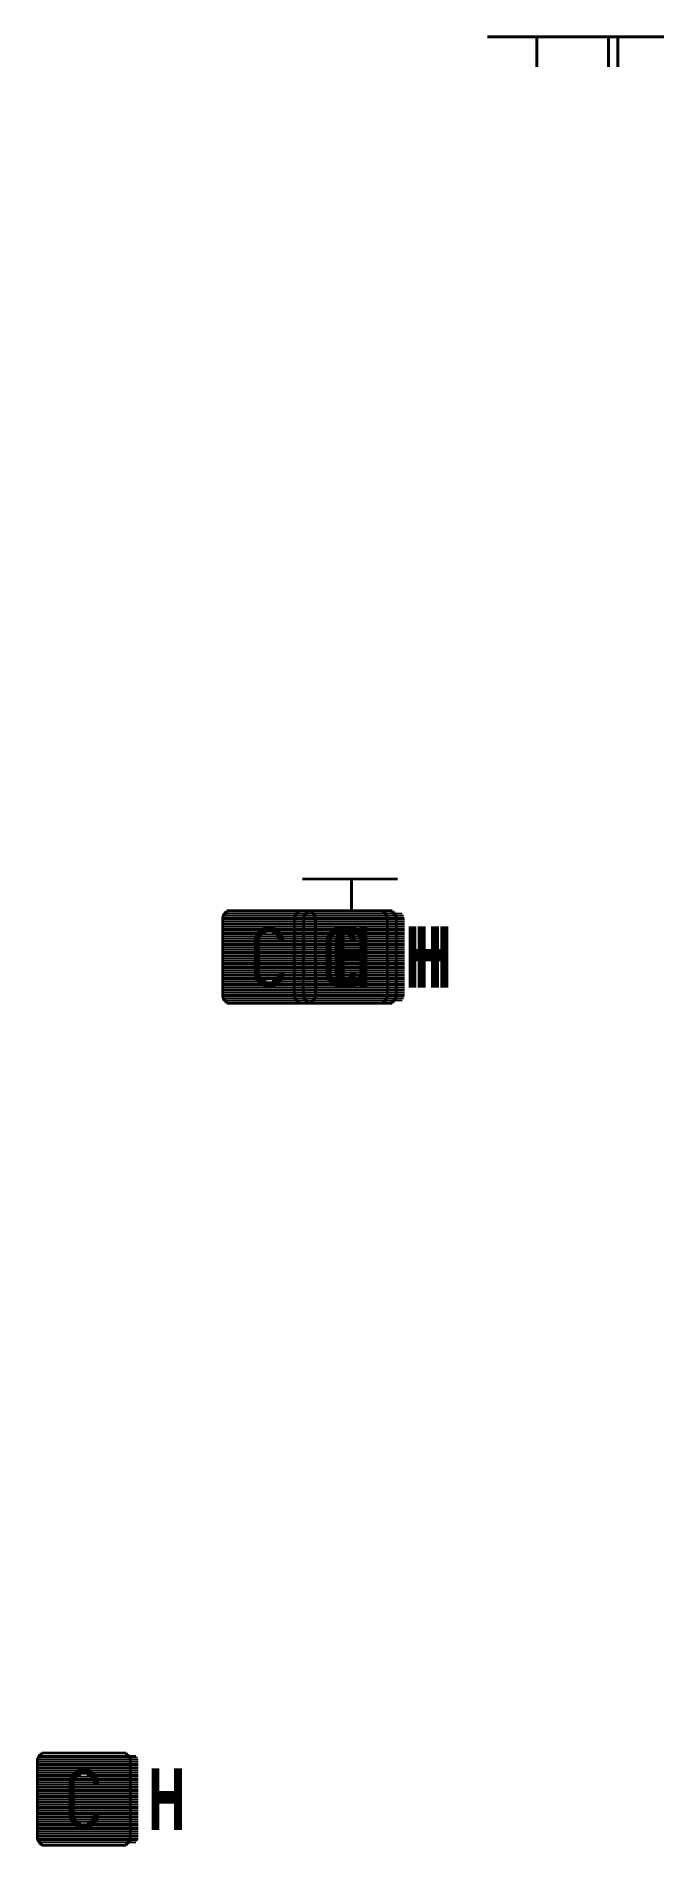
# Paper-space layout 'Layout1' of a CAD drawing. Extents: x -20 to 21, y -59 to 61.
import ezdxf

# ---------------------------------------------------------------- set-up
doc = ezdxf.new("R2010")
doc.units = 0
doc.header["$LTSCALE"] = 0.1
doc.layers.get('0').update_dxf_attribs({"linetype": 'CONTINUOUS'})
doc.layers.add('ROOD', color=1, linetype='CONTINUOUS')
doc.layers.add('VEILIG', color=7, linetype='CONTINUOUS')

# ---------------------------------------------------------------- blocks, each defined once
blk = doc.blocks.new('*X')
at = {"color": 0}
for p, q in [((14.49, 61.04), (20.8, 61.04)), ((14.49, 60.96), (20.8, 60.96)), ((17.67, 60.88), (17.84, 60.88)), ((17.67, 60.8), (17.84, 60.8)), ((17.67, 60.72), (17.84, 60.72)), ((17.67, 60.64), (17.84, 60.64)), ((17.67, 60.56), (17.84, 60.56)), ((17.67, 60.48), (17.84, 60.48)), ((17.67, 60.4), (17.84, 60.4)), ((17.67, 60.32), (17.84, 60.32)), ((17.67, 60.25), (17.84, 60.25)), ((17.67, 60.17), (17.84, 60.17)), ((17.67, 60.09), (17.84, 60.09)), ((17.67, 60.01), (17.84, 60.01)), ((17.67, 59.93), (17.84, 59.93)), ((17.67, 59.85), (17.84, 59.85)), ((17.67, 59.77), (17.84, 59.77)), ((17.67, 59.69), (17.84, 59.69)), ((17.67, 59.61), (17.84, 59.61)), ((17.67, 59.53), (17.84, 59.53)), ((17.67, 59.45), (17.84, 59.45)), ((17.67, 59.37), (17.84, 59.37)), ((17.67, 59.29), (17.84, 59.29)), ((17.67, 59.21), (17.84, 59.21)), ((17.67, 59.13), (17.84, 59.13)), ((17.67, 59.05), (17.84, 59.05)), ((-3.16, 2.54), (-3, 2.54)), ((-3.16, 2.46), (-3, 2.46)), ((-3.15, 2.62), (-2.99, 2.62)), ((-3.13, 2.7), (-2.96, 2.7)), ((-3.1, 2.78), (-2.92, 2.78)), ((-3.06, 2.86), (-2.85, 2.86)), ((-3, 2.94), (-2.74, 2.94)), ((-3, 2.5), (3, 2.5)), ((-2.98, 2.62), (2.98, 2.62)), ((-2.93, 2.75), (2.93, 2.75)), ((-2.92, 3.02), (2.92, 3.02)), ((-2.83, 2.87), (2.83, 2.87)), ((-2.79, 3.1), (2.79, 3.1)), ((-2.5, 3), (-2.5, 3)), ((-2.39, 2.5), (3.61, 2.5)), ((-2.37, 2.62), (3.6, 2.62)), ((-2.32, 2.75), (3.55, 2.75)), ((-2.22, 2.87), (3.45, 2.87)), ((-1.89, 3), (-1.89, 3)), ((2.74, 2.94), (3, 2.94)), ((2.85, 2.86), (3.06, 2.86)), ((2.92, 2.78), (3.1, 2.78)), ((2.96, 2.7), (3.13, 2.7)), ((2.99, 2.62), (3.15, 2.62)), ((3, 2.54), (3.16, 2.54)), ((3, 2.46), (3.16, 2.46)), ((3.11, 3), (3.11, 3)), ((-3.16, 2.38), (-3, 2.38)), ((-3.16, 2.3), (-3, 2.3)), ((-3.16, 2.22), (-3, 2.22)), ((-3.16, 2.14), (-3, 2.14)), ((-3.16, 2.06), (-3, 2.06)), ((-3.16, 1.98), (-3, 1.98)), ((-3.16, 1.9), (-3, 1.9)), ((-3.16, 1.83), (-3, 1.83)), ((-3.16, 1.75), (-3, 1.75)), ((-3.16, 1.67), (-3, 1.67)), ((-3.16, 1.59), (-3, 1.59)), ((-3.16, 1.51), (-3, 1.51)), ((-3.16, 1.43), (-3, 1.43)), ((-3.16, 1.35), (-3, 1.35)), ((-3.16, 1.27), (-3, 1.27)), ((-3, 2.37), (3, 2.37)), ((-3, 2.25), (3, 2.25)), ((-3, 2.12), (3, 2.12)), ((-3, 2), (3, 2)), ((-3, 1.87), (-0.48, 1.87)), ((-3, 1.75), (-0.67, 1.75)), ((-3, 1.62), (-0.79, 1.62)), ((-3, 1.5), (-0.88, 1.5)), ((-3, 1.37), (-0.94, 1.37)), ((-3, 1.25), (-0.97, 1.25)), ((-2.39, 2.37), (3.61, 2.37)), ((-2.39, 2.25), (3.61, 2.25)), ((-2.39, 2.12), (3.61, 2.12)), ((-2.39, 2), (-0.26, 2)), ((-2.39, 1.87), (-0.26, 1.87)), ((-2.39, 1.75), (-0.26, 1.75)), ((-2.39, 1.62), (-0.26, 1.62)), ((-2.39, 1.5), (-0.26, 1.5)), ((-2.39, 1.37), (-0.26, 1.37)), ((-2.39, 1.25), (-0.26, 1.25)), ((-0.97, 1.27), (-0.58, 1.27)), ((-0.95, 1.35), (-0.54, 1.35)), ((-0.91, 1.43), (-0.47, 1.43)), ((-0.87, 1.51), (-0.38, 1.51)), ((-0.82, 1.59), (-0.2, 1.59)), ((-0.76, 1.67), (0.76, 1.67)), ((-0.67, 1.75), (0.67, 1.75)), ((-0.59, 1.25), (0.59, 1.25)), ((-0.56, 1.83), (0.56, 1.83)), ((-0.52, 1.37), (0.52, 1.37)), ((-0.41, 1.9), (0.41, 1.9)), ((-0.39, 1.5), (0.39, 1.5)), ((-0.04, 1.98), (0.04, 1.98)), ((0.2, 1.59), (0.82, 1.59)), ((0.24, 2), (1.24, 2)), ((0.24, 1.87), (1.24, 1.87)), ((0.24, 1.75), (1.24, 1.75)), ((0.24, 1.62), (1.24, 1.62)), ((0.24, 1.5), (1.24, 1.5)), ((0.24, 1.37), (1.24, 1.37)), ((0.24, 1.25), (1.24, 1.25)), ((0.38, 1.51), (0.87, 1.51)), ((0.47, 1.43), (0.91, 1.43)), ((0.48, 1.87), (3, 1.87)), ((0.54, 1.35), (0.95, 1.35)), ((0.58, 1.27), (0.97, 1.27)), ((0.67, 1.75), (3, 1.75)), ((0.79, 1.62), (3, 1.62)), ((0.88, 1.5), (3, 1.5)), ((0.94, 1.37), (3, 1.37)), ((0.97, 1.25), (3, 1.25)), ((1.74, 2), (3.61, 2)), ((1.74, 1.87), (3.61, 1.87)), ((1.74, 1.75), (3.61, 1.75)), ((1.74, 1.62), (3.61, 1.62)), ((1.74, 1.5), (3.61, 1.5)), ((1.74, 1.37), (3.61, 1.37)), ((1.74, 1.25), (3.61, 1.25)), ((3, 2.38), (3.16, 2.38)), ((3, 2.3), (3.16, 2.3)), ((3, 2.22), (3.16, 2.22)), ((3, 2.14), (3.16, 2.14)), ((3, 2.06), (3.16, 2.06)), ((3, 1.98), (3.16, 1.98)), ((3, 1.9), (3.16, 1.9)), ((3, 1.83), (3.16, 1.83)), ((3, 1.75), (3.16, 1.75)), ((3, 1.67), (3.16, 1.67)), ((3, 1.59), (3.16, 1.59)), ((3, 1.51), (3.16, 1.51)), ((3, 1.43), (3.16, 1.43)), ((3, 1.35), (3.16, 1.35)), ((3, 1.27), (3.16, 1.27)), ((4.5, 1.98), (5, 1.98)), ((4.5, 1.98), (5, 1.98)), ((4.5, 1.9), (5, 1.9)), ((4.5, 1.9), (5, 1.9)), ((4.5, 1.83), (5, 1.83)), ((4.5, 1.83), (5, 1.83)), ((4.5, 1.75), (5, 1.75)), ((4.5, 1.75), (5, 1.75)), ((4.5, 1.67), (5, 1.67)), ((4.5, 1.67), (5, 1.67)), ((4.5, 1.59), (5, 1.59)), ((4.5, 1.59), (5, 1.59)), ((4.5, 1.51), (5, 1.51)), ((4.5, 1.51), (5, 1.51)), ((4.5, 1.43), (5, 1.43)), ((4.5, 1.43), (5, 1.43)), ((4.5, 1.35), (5, 1.35)), ((4.5, 1.35), (5, 1.35)), ((4.5, 1.27), (5, 1.27)), ((4.5, 1.27), (5, 1.27)), ((6, 1.98), (6.5, 1.98)), ((6, 1.98), (6.5, 1.98)), ((6, 1.9), (6.5, 1.9)), ((6, 1.9), (6.5, 1.9)), ((6, 1.83), (6.5, 1.83)), ((6, 1.83), (6.5, 1.83)), ((6, 1.75), (6.5, 1.75)), ((6, 1.75), (6.5, 1.75)), ((6, 1.67), (6.5, 1.67)), ((6, 1.67), (6.5, 1.67)), ((6, 1.59), (6.5, 1.59)), ((6, 1.59), (6.5, 1.59)), ((6, 1.51), (6.5, 1.51)), ((6, 1.51), (6.5, 1.51)), ((6, 1.43), (6.5, 1.43)), ((6, 1.43), (6.5, 1.43)), ((6, 1.35), (6.5, 1.35)), ((6, 1.35), (6.5, 1.35)), ((6, 1.27), (6.5, 1.27)), ((6, 1.27), (6.5, 1.27)), ((-3.16, 1.19), (-3, 1.19)), ((-3.16, 1.11), (-3, 1.11)), ((-3.16, 1.03), (-3, 1.03)), ((-3.16, 0.95), (-3, 0.95)), ((-3.16, 0.87), (-3, 0.87)), ((-3.16, 0.79), (-3, 0.79)), ((-3.16, 0.71), (-3, 0.71)), ((-3.16, 0.63), (-3, 0.63)), ((-3.16, 0.56), (-3, 0.56)), ((-3.16, 0.48), (-3, 0.48)), ((-3.16, 0.4), (-3, 0.4)), ((-3.16, 0.32), (-3, 0.32)), ((-3.16, 0.24), (-3, 0.24)), ((-3.16, 0.16), (-3, 0.16)), ((-3.16, 0.08), (-3, 0.08)), ((-3, 1.12), (-0.98, 1.12)), ((-3, 1), (-0.99, 1)), ((-3, 0.87), (-0.99, 0.87)), ((-3, 0.75), (-0.99, 0.75)), ((-3, 0.62), (-0.99, 0.62)), ((-3, 0.5), (-0.99, 0.5)), ((-3, 0.37), (-0.99, 0.37)), ((-3, 0.25), (-0.99, 0.25)), ((-3, 0.12), (-0.99, 0.12)), ((-2.39, 1.12), (-0.26, 1.12)), ((-2.39, 1), (-0.26, 1)), ((-2.39, 0.87), (-0.26, 0.87)), ((-2.39, 0.75), (-0.26, 0.75)), ((-2.39, 0.62), (-0.26, 0.62)), ((-2.39, 0.5), (-0.26, 0.5)), ((-2.39, 0.37), (-0.26, 0.37)), ((-2.39, 0.25), (-0.26, 0.25)), ((-2.39, 0.12), (-0.26, 0.12)), ((-2.39, 0), (-0.26, 0)), ((-0.99, 1.11), (-0.61, 1.11)), ((-0.99, 1.03), (-0.61, 1.03)), ((-0.99, 0.95), (-0.61, 0.95)), ((-0.99, 0.87), (-0.61, 0.87)), ((-0.99, 0.79), (-0.61, 0.79)), ((-0.99, 0.71), (-0.61, 0.71)), ((-0.99, 0.63), (-0.61, 0.63)), ((-0.99, 0.56), (-0.61, 0.56)), ((-0.99, 0.48), (-0.61, 0.48)), ((-0.99, 0.4), (-0.61, 0.4)), ((-0.99, 0.32), (-0.61, 0.32)), ((-0.99, 0.24), (-0.61, 0.24)), ((-0.99, 0.16), (-0.61, 0.16)), ((-0.99, 0.08), (-0.61, 0.08)), ((-0.98, 1.19), (-0.61, 1.19)), ((-0.61, 1.12), (0.62, 1.12)), ((-0.61, 1), (3, 1)), ((-0.61, 0.87), (3, 0.87)), ((-0.61, 0.75), (3, 0.75)), ((-0.61, 0.62), (3, 0.62)), ((-0.61, 0.5), (3, 0.5)), ((-0.61, 0.37), (3, 0.37)), ((-0.61, 0.25), (3, 0.25)), ((-0.61, 0.12), (3, 0.12)), ((-0.61, 0), (3, 0)), ((0.24, 1.12), (1.24, 1.12)), ((0.24, 1), (1.24, 1)), ((0.24, 0.87), (1.24, 0.87)), ((0.24, 0.75), (1.24, 0.75)), ((0.24, 0.62), (1.24, 0.62)), ((0.24, 0.5), (1.24, 0.5)), ((0.24, 0.37), (1.24, 0.37)), ((0.61, 1.19), (0.98, 1.19)), ((0.62, 1.11), (0.99, 1.11)), ((0.99, 1.12), (3, 1.12)), ((1.74, 1.12), (3.61, 1.12)), ((1.74, 1), (3.61, 1)), ((1.74, 0.87), (3.61, 0.87)), ((1.74, 0.75), (3.61, 0.75)), ((1.74, 0.62), (3.61, 0.62)), ((1.74, 0.5), (3.61, 0.5)), ((1.74, 0.37), (3.61, 0.37)), ((1.74, 0.25), (3.61, 0.25)), ((1.74, 0.12), (3.61, 0.12)), ((1.74, 0), (3.61, 0)), ((3, 1.19), (3.16, 1.19)), ((3, 1.11), (3.16, 1.11)), ((3, 1.03), (3.16, 1.03)), ((3, 0.95), (3.16, 0.95)), ((3, 0.87), (3.16, 0.87)), ((3, 0.79), (3.16, 0.79)), ((3, 0.71), (3.16, 0.71)), ((3, 0.63), (3.16, 0.63)), ((3, 0.56), (3.16, 0.56)), ((3, 0.48), (3.16, 0.48)), ((3, 0.4), (3.16, 0.4)), ((3, 0.32), (3.16, 0.32)), ((3, 0.24), (3.16, 0.24)), ((3, 0.16), (3.16, 0.16)), ((3, 0.08), (3.16, 0.08)), ((3, 0), (3.16, 0)), ((4.5, 1.19), (5, 1.19)), ((4.5, 1.19), (5, 1.19)), ((4.5, 1.11), (5, 1.11)), ((4.5, 1.11), (5, 1.11)), ((4.5, 1.03), (5, 1.03)), ((4.5, 1.03), (5, 1.03)), ((4.5, 0.95), (5, 0.95)), ((4.5, 0.95), (5, 0.95)), ((4.5, 0.87), (5, 0.87)), ((4.5, 0.87), (5, 0.87)), ((4.5, 0.79), (5, 0.79)), ((4.5, 0.79), (5, 0.79)), ((4.5, 0.71), (5, 0.71)), ((4.5, 0.71), (5, 0.71)), ((4.5, 0.63), (5, 0.63)), ((4.5, 0.63), (5, 0.63)), ((4.5, 0.56), (5, 0.56)), ((4.5, 0.56), (5, 0.56)), ((4.5, 0.48), (6.5, 0.48)), ((4.5, 0.48), (5, 0.48)), ((4.5, 0.4), (6.5, 0.4)), ((4.5, 0.4), (5, 0.4)), ((4.5, 0.32), (6.5, 0.32)), ((4.5, 0.32), (5, 0.32)), ((4.5, 0.24), (6.5, 0.24)), ((4.5, 0.24), (6.5, 0.24)), ((4.5, 0.16), (6.5, 0.16)), ((4.5, 0.16), (6.5, 0.16)), ((4.5, 0.08), (6.5, 0.08)), ((4.5, 0.08), (6.5, 0.08)), ((4.5, 0), (5, 0)), ((4.5, 0), (6.5, 0)), ((6, 1.19), (6.5, 1.19)), ((6, 1.19), (6.5, 1.19)), ((6, 1.11), (6.5, 1.11)), ((6, 1.11), (6.5, 1.11)), ((6, 1.03), (6.5, 1.03)), ((6, 1.03), (6.5, 1.03)), ((6, 0.95), (6.5, 0.95)), ((6, 0.95), (6.5, 0.95)), ((6, 0.87), (6.5, 0.87)), ((6, 0.87), (6.5, 0.87)), ((6, 0.79), (6.5, 0.79)), ((6, 0.79), (6.5, 0.79)), ((6, 0.71), (6.5, 0.71)), ((6, 0.71), (6.5, 0.71)), ((6, 0.63), (6.5, 0.63)), ((6, 0.63), (6.5, 0.63)), ((6, 0.56), (6.5, 0.56)), ((6, 0.56), (6.5, 0.56)), ((6, 0.48), (6.5, 0.48)), ((6, 0.4), (6.5, 0.4)), ((6, 0.32), (6.5, 0.32)), ((6, 0), (6.5, 0)), ((-3.16, 0), (-3, 0)), ((-3.16, -0.08), (-3, -0.08)), ((-3.16, -0.16), (-3, -0.16)), ((-3.16, -0.24), (-3, -0.24)), ((-3.16, -0.32), (-3, -0.32)), ((-3.16, -0.4), (-3, -0.4)), ((-3.16, -0.48), (-3, -0.48)), ((-3.16, -0.56), (-3, -0.56)), ((-3.16, -0.64), (-3, -0.64)), ((-3.16, -0.71), (-3, -0.71)), ((-3.16, -0.79), (-3, -0.79)), ((-3.16, -0.87), (-3, -0.87)), ((-3.16, -0.95), (-3, -0.95)), ((-3.16, -1.03), (-3, -1.03)), ((-3.16, -1.11), (-3, -1.11)), ((-3.16, -1.19), (-3, -1.19)), ((-3, 0), (-0.99, 0)), ((-3, -0.13), (-0.99, -0.13)), ((-3, -0.25), (-0.99, -0.25)), ((-3, -0.38), (-0.99, -0.38)), ((-3, -0.5), (-0.99, -0.5)), ((-3, -0.63), (-0.99, -0.63)), ((-3, -0.75), (-0.99, -0.75)), ((-3, -0.88), (-0.99, -0.88)), ((-3, -1), (-0.99, -1)), ((-3, -1.13), (-0.98, -1.13)), ((-2.39, -0.13), (-0.26, -0.13)), ((-2.39, -0.25), (-0.26, -0.25)), ((-2.39, -0.38), (-0.26, -0.38)), ((-2.39, -0.5), (-0.26, -0.5)), ((-2.39, -0.63), (-0.26, -0.63)), ((-2.39, -0.75), (-0.26, -0.75)), ((-2.39, -0.88), (-0.26, -0.88)), ((-2.39, -1), (-0.26, -1)), ((-2.39, -1.13), (-0.26, -1.13)), ((-0.99, 0), (-0.61, 0)), ((-0.99, -0.08), (-0.61, -0.08)), ((-0.99, -0.16), (-0.61, -0.16)), ((-0.99, -0.24), (-0.61, -0.24)), ((-0.99, -0.32), (-0.61, -0.32)), ((-0.99, -0.4), (-0.61, -0.4)), ((-0.99, -0.48), (-0.61, -0.48)), ((-0.99, -0.56), (-0.61, -0.56)), ((-0.99, -0.64), (-0.61, -0.64)), ((-0.99, -0.71), (-0.61, -0.71)), ((-0.99, -0.79), (-0.61, -0.79)), ((-0.99, -0.87), (-0.61, -0.87)), ((-0.99, -0.95), (-0.61, -0.95)), ((-0.99, -1.03), (-0.61, -1.03)), ((-0.99, -1.11), (-0.61, -1.11)), ((-0.98, -1.19), (-0.61, -1.19)), ((-0.61, -0.13), (3, -0.13)), ((-0.61, -0.25), (3, -0.25)), ((-0.61, -0.38), (3, -0.38)), ((-0.61, -0.5), (3, -0.5)), ((-0.61, -0.63), (3, -0.63)), ((-0.61, -0.75), (3, -0.75)), ((-0.61, -0.88), (3, -0.88)), ((-0.61, -1), (3, -1)), ((-0.61, -1.13), (0.62, -1.13)), ((0.24, -0.25), (1.24, -0.25)), ((0.24, -0.38), (1.24, -0.38)), ((0.24, -0.5), (1.24, -0.5)), ((0.24, -0.63), (1.24, -0.63)), ((0.24, -0.75), (1.24, -0.75)), ((0.24, -0.88), (1.24, -0.88)), ((0.24, -1), (1.24, -1)), ((0.24, -1.13), (1.24, -1.13)), ((0.61, -1.19), (0.98, -1.19)), ((0.62, -1.11), (0.99, -1.11)), ((0.99, -1.13), (3, -1.13)), ((1.74, -0.13), (3.61, -0.13)), ((1.74, -0.25), (3.61, -0.25)), ((1.74, -0.38), (3.61, -0.38)), ((1.74, -0.5), (3.61, -0.5)), ((1.74, -0.63), (3.61, -0.63)), ((1.74, -0.75), (3.61, -0.75)), ((1.74, -0.88), (3.61, -0.88)), ((1.74, -1), (3.61, -1)), ((1.74, -1.13), (3.61, -1.13)), ((3, -0.08), (3.16, -0.08)), ((3, -0.16), (3.16, -0.16)), ((3, -0.24), (3.16, -0.24)), ((3, -0.32), (3.16, -0.32)), ((3, -0.4), (3.16, -0.4)), ((3, -0.48), (3.16, -0.48)), ((3, -0.56), (3.16, -0.56)), ((3, -0.64), (3.16, -0.64)), ((3, -0.71), (3.16, -0.71)), ((3, -0.79), (3.16, -0.79)), ((3, -0.87), (3.16, -0.87)), ((3, -0.95), (3.16, -0.95)), ((3, -1.03), (3.16, -1.03)), ((3, -1.11), (3.16, -1.11)), ((3, -1.19), (3.16, -1.19)), ((4.5, -0.08), (5, -0.08)), ((4.5, -0.08), (6.5, -0.08)), ((4.5, -0.16), (5, -0.16)), ((4.5, -0.16), (6.5, -0.16)), ((4.5, -0.24), (5, -0.24)), ((4.5, -0.24), (6.5, -0.24)), ((4.5, -0.32), (5, -0.32)), ((4.5, -0.32), (5, -0.32)), ((4.5, -0.4), (5, -0.4)), ((4.5, -0.4), (5, -0.4)), ((4.5, -0.48), (5, -0.48)), ((4.5, -0.48), (5, -0.48)), ((4.5, -0.56), (5, -0.56)), ((4.5, -0.56), (5, -0.56)), ((4.5, -0.64), (5, -0.64)), ((4.5, -0.64), (5, -0.64)), ((4.5, -0.71), (5, -0.71)), ((4.5, -0.71), (5, -0.71)), ((4.5, -0.79), (5, -0.79)), ((4.5, -0.79), (5, -0.79)), ((4.5, -0.87), (5, -0.87)), ((4.5, -0.87), (5, -0.87)), ((4.5, -0.95), (5, -0.95)), ((4.5, -0.95), (5, -0.95)), ((4.5, -1.03), (5, -1.03)), ((4.5, -1.03), (5, -1.03)), ((4.5, -1.11), (5, -1.11)), ((4.5, -1.11), (5, -1.11)), ((4.5, -1.19), (5, -1.19)), ((4.5, -1.19), (5, -1.19)), ((6, -0.08), (6.5, -0.08)), ((6, -0.16), (6.5, -0.16)), ((6, -0.24), (6.5, -0.24)), ((6, -0.32), (6.5, -0.32)), ((6, -0.32), (6.5, -0.32)), ((6, -0.4), (6.5, -0.4)), ((6, -0.4), (6.5, -0.4)), ((6, -0.48), (6.5, -0.48)), ((6, -0.48), (6.5, -0.48)), ((6, -0.56), (6.5, -0.56)), ((6, -0.56), (6.5, -0.56)), ((6, -0.64), (6.5, -0.64)), ((6, -0.64), (6.5, -0.64)), ((6, -0.71), (6.5, -0.71)), ((6, -0.71), (6.5, -0.71)), ((6, -0.79), (6.5, -0.79)), ((6, -0.79), (6.5, -0.79)), ((6, -0.87), (6.5, -0.87)), ((6, -0.87), (6.5, -0.87)), ((6, -0.95), (6.5, -0.95)), ((6, -0.95), (6.5, -0.95)), ((6, -1.03), (6.5, -1.03)), ((6, -1.03), (6.5, -1.03)), ((6, -1.11), (6.5, -1.11)), ((6, -1.11), (6.5, -1.11)), ((6, -1.19), (6.5, -1.19)), ((6, -1.19), (6.5, -1.19)), ((-3.16, -1.27), (-3, -1.27)), ((-3.16, -1.35), (-3, -1.35)), ((-3.16, -1.43), (-3, -1.43)), ((-3.16, -1.51), (-3, -1.51)), ((-3.16, -1.59), (-3, -1.59)), ((-3.16, -1.67), (-3, -1.67)), ((-3.16, -1.75), (-3, -1.75)), ((-3.16, -1.83), (-3, -1.83)), ((-3.16, -1.91), (-3, -1.91)), ((-3.16, -1.98), (-3, -1.98)), ((-3.16, -2.06), (-3, -2.06)), ((-3.16, -2.14), (-3, -2.14)), ((-3.16, -2.22), (-3, -2.22)), ((-3.16, -2.3), (-3, -2.3)), ((-3.16, -2.38), (-3, -2.38)), ((-3, -1.25), (-0.97, -1.25)), ((-3, -1.38), (-0.94, -1.38)), ((-3, -1.5), (-0.88, -1.5)), ((-3, -1.63), (-0.79, -1.63)), ((-3, -1.75), (-0.67, -1.75)), ((-3, -1.88), (-0.48, -1.88)), ((-3, -2), (3, -2)), ((-3, -2.13), (3, -2.13)), ((-3, -2.25), (3, -2.25)), ((-3, -2.38), (3, -2.38)), ((-2.39, -1.25), (-0.26, -1.25)), ((-2.39, -1.38), (-0.26, -1.38)), ((-2.39, -1.5), (-0.26, -1.5)), ((-2.39, -1.63), (-0.26, -1.63)), ((-2.39, -1.75), (-0.26, -1.75)), ((-2.39, -1.88), (-0.26, -1.88)), ((-2.39, -2), (-0.26, -2)), ((-2.39, -2.13), (3.61, -2.13)), ((-2.39, -2.25), (3.61, -2.25)), ((-2.39, -2.38), (3.61, -2.38)), ((-0.97, -1.27), (-0.58, -1.27)), ((-0.95, -1.35), (-0.54, -1.35)), ((-0.91, -1.43), (-0.47, -1.43)), ((-0.87, -1.51), (-0.38, -1.51)), ((-0.82, -1.59), (-0.2, -1.59)), ((-0.76, -1.67), (0.76, -1.67)), ((-0.67, -1.75), (0.67, -1.75)), ((-0.59, -1.25), (0.59, -1.25)), ((-0.56, -1.83), (0.56, -1.83)), ((-0.52, -1.38), (0.52, -1.38)), ((-0.41, -1.91), (0.41, -1.91)), ((-0.39, -1.5), (0.39, -1.5)), ((-0.04, -1.98), (0.04, -1.98)), ((0.2, -1.59), (0.82, -1.59)), ((0.24, -1.25), (1.24, -1.25)), ((0.24, -1.38), (1.24, -1.38)), ((0.24, -1.5), (1.24, -1.5)), ((0.24, -1.63), (1.24, -1.63)), ((0.24, -1.75), (1.24, -1.75)), ((0.24, -1.88), (1.24, -1.88)), ((0.24, -2), (1.24, -2)), ((0.38, -1.51), (0.87, -1.51)), ((0.47, -1.43), (0.91, -1.43)), ((0.48, -1.88), (3, -1.88)), ((0.54, -1.35), (0.95, -1.35)), ((0.58, -1.27), (0.97, -1.27)), ((0.67, -1.75), (3, -1.75)), ((0.79, -1.63), (3, -1.63)), ((0.88, -1.5), (3, -1.5)), ((0.94, -1.38), (3, -1.38)), ((0.97, -1.25), (3, -1.25)), ((1.74, -1.25), (3.61, -1.25)), ((1.74, -1.38), (3.61, -1.38)), ((1.74, -1.5), (3.61, -1.5)), ((1.74, -1.63), (3.61, -1.63)), ((1.74, -1.75), (3.61, -1.75)), ((1.74, -1.88), (3.61, -1.88)), ((1.74, -2), (3.61, -2)), ((3, -1.27), (3.16, -1.27)), ((3, -1.35), (3.16, -1.35)), ((3, -1.43), (3.16, -1.43)), ((3, -1.51), (3.16, -1.51)), ((3, -1.59), (3.16, -1.59)), ((3, -1.67), (3.16, -1.67)), ((3, -1.75), (3.16, -1.75)), ((3, -1.83), (3.16, -1.83)), ((3, -1.91), (3.16, -1.91)), ((3, -1.98), (3.16, -1.98)), ((3, -2.06), (3.16, -2.06)), ((3, -2.14), (3.16, -2.14)), ((3, -2.22), (3.16, -2.22)), ((3, -2.3), (3.16, -2.3)), ((3, -2.38), (3.16, -2.38)), ((4.5, -1.27), (5, -1.27)), ((4.5, -1.27), (5, -1.27)), ((4.5, -1.35), (5, -1.35)), ((4.5, -1.35), (5, -1.35)), ((4.5, -1.43), (5, -1.43)), ((4.5, -1.43), (5, -1.43)), ((4.5, -1.51), (5, -1.51)), ((4.5, -1.51), (5, -1.51)), ((4.5, -1.59), (5, -1.59)), ((4.5, -1.59), (5, -1.59)), ((4.5, -1.67), (5, -1.67)), ((4.5, -1.67), (5, -1.67)), ((4.5, -1.75), (5, -1.75)), ((4.5, -1.75), (5, -1.75)), ((4.5, -1.83), (5, -1.83)), ((4.5, -1.83), (5, -1.83)), ((4.5, -1.91), (5, -1.91)), ((4.5, -1.91), (5, -1.91)), ((4.5, -1.98), (5, -1.98)), ((4.5, -1.98), (5, -1.98)), ((6, -1.27), (6.5, -1.27)), ((6, -1.27), (6.5, -1.27)), ((6, -1.35), (6.5, -1.35)), ((6, -1.35), (6.5, -1.35)), ((6, -1.43), (6.5, -1.43)), ((6, -1.43), (6.5, -1.43)), ((6, -1.51), (6.5, -1.51)), ((6, -1.51), (6.5, -1.51)), ((6, -1.59), (6.5, -1.59)), ((6, -1.59), (6.5, -1.59)), ((6, -1.67), (6.5, -1.67)), ((6, -1.67), (6.5, -1.67)), ((6, -1.75), (6.5, -1.75)), ((6, -1.75), (6.5, -1.75)), ((6, -1.83), (6.5, -1.83)), ((6, -1.83), (6.5, -1.83)), ((6, -1.91), (6.5, -1.91)), ((6, -1.91), (6.5, -1.91)), ((6, -1.98), (6.5, -1.98)), ((6, -1.98), (6.5, -1.98)), ((-3.16, -2.46), (-3, -2.46)), ((-3.16, -2.54), (-3, -2.54)), ((-3.15, -2.62), (-2.99, -2.62)), ((-3.13, -2.7), (-2.96, -2.7)), ((-3.1, -2.78), (-2.92, -2.78)), ((-3.06, -2.86), (-2.85, -2.86)), ((-3, -2.5), (3, -2.5)), ((-3, -2.94), (-2.74, -2.94)), ((-2.98, -2.63), (2.98, -2.63)), ((-2.93, -2.75), (2.93, -2.75)), ((-2.92, -3.02), (2.92, -3.02)), ((-2.83, -2.88), (2.83, -2.88)), ((-2.79, -3.1), (2.79, -3.1)), ((-2.39, -2.5), (3.61, -2.5)), ((-2.37, -2.63), (3.6, -2.63)), ((-2.32, -2.75), (3.55, -2.75)), ((-2.22, -2.88), (3.45, -2.88)), ((2.5, -3), (2.5, -3)), ((2.74, -2.94), (3, -2.94)), ((2.85, -2.86), (3.06, -2.86)), ((2.92, -2.78), (3.1, -2.78)), ((2.96, -2.7), (3.13, -2.7)), ((2.99, -2.62), (3.15, -2.62)), ((3, -2.46), (3.16, -2.46)), ((3, -2.54), (3.16, -2.54))]:
    blk.add_line(p, q, dxfattribs=at)

psp = doc.layouts.get("Layout1")

# ---------------------------------------------------------------- block references
at = {"layer": 'ROOD', "color": 0}
psp.add_blockref('*X', (0, 0), dxfattribs=at)
at = {"layer": 'VEILIG', "color": 0}
for p in [(-4.76, 0), (0.61, 0), (-17.04, -55.83)]:
    psp.add_blockref('*X', p, dxfattribs=at)

doc.saveas('drawing.dxf')
